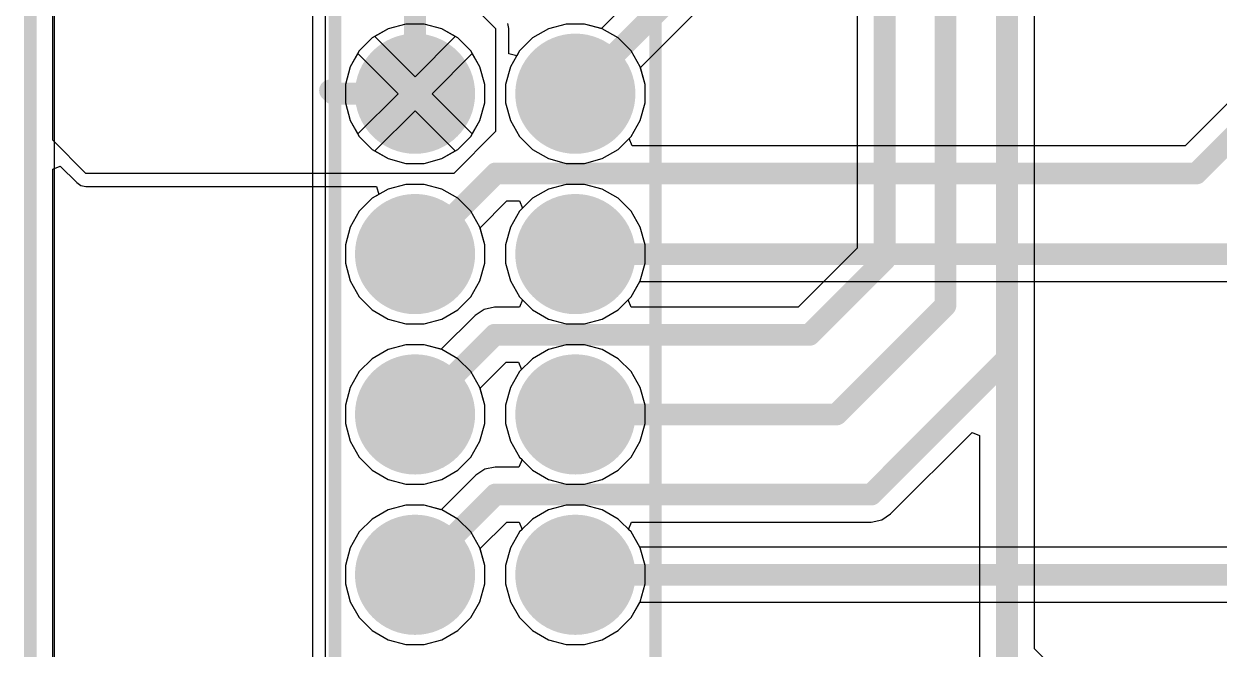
# Model space of a CAD drawing. Header units: millimetres. Extents: x 0 to 174, y 0 to 132.
# Drawn here: x -0.1 to 18.84, y 54.35 to 64.25 of the extents above; entities that cross this region are included whole.
import ezdxf

# ---------------------------------------------------------------- set-up
doc = ezdxf.new("R2010")
doc.units = ezdxf.units.MM
for name, color, linetype in [('BottomLayer', 5, 'Continuous'), ('BottomSolder', 6, 'Continuous'), ('Mechanical2', 216, 'Continuous'), ('MultiLayer', 9, 'Continuous'), ('PadHoleLayer', 156, 'Continuous'), ('TopLayer', 1, 'Continuous'), ('TopOverlay', 2, 'Continuous'), ('TopSolder', 216, 'Continuous')]:
    doc.layers.add(name, color=color, linetype=linetype)

# ---------------------------------------------------------------- blocks, each defined once
blk = doc.blocks.new('TSW_112_15_G_D_2')
at = {"layer": 'BottomLayer'}
h = blk.add_hatch(color=5, dxfattribs=at)
edge = h.paths.add_edge_path()
edge.add_arc((-6.35, 1.27), 0.85, 0, 360)
h = blk.add_hatch(color=5, dxfattribs=at)
edge = h.paths.add_edge_path()
edge.add_arc((-3.81, 1.27), 0.85, 0, 360)
h = blk.add_hatch(color=5, dxfattribs=at)
edge = h.paths.add_edge_path()
edge.add_arc((-1.27, 1.27), 0.85, 0, 360)
h = blk.add_hatch(color=5, dxfattribs=at)
edge = h.paths.add_edge_path()
edge.add_arc((1.27, 1.27), 0.85, 0, 360)
h = blk.add_hatch(color=5, dxfattribs=at)
edge = h.paths.add_edge_path()
edge.add_arc((-6.35, -1.27), 0.85, 0, 360)
h = blk.add_hatch(color=5, dxfattribs=at)
edge = h.paths.add_edge_path()
edge.add_arc((-3.81, -1.27), 0.85, 0, 360)
h = blk.add_hatch(color=5, dxfattribs=at)
edge = h.paths.add_edge_path()
edge.add_arc((-1.27, -1.27), 0.85, 0, 360)
h = blk.add_hatch(color=5, dxfattribs=at)
edge = h.paths.add_edge_path()
edge.add_arc((1.27, -1.27), 0.85, 0, 360)
at = {"layer": 'BottomSolder'}
h = blk.add_hatch(color=6, dxfattribs=at)
edge = h.paths.add_edge_path()
edge.add_arc((-6.35, 1.27), 0.952, 0, 360)
h = blk.add_hatch(color=6, dxfattribs=at)
edge = h.paths.add_edge_path()
edge.add_arc((-3.81, 1.27), 0.952, 0, 360)
h = blk.add_hatch(color=6, dxfattribs=at)
edge = h.paths.add_edge_path()
edge.add_arc((-1.27, 1.27), 0.952, 0, 360)
h = blk.add_hatch(color=6, dxfattribs=at)
edge = h.paths.add_edge_path()
edge.add_arc((1.27, 1.27), 0.952, 0, 360)
h = blk.add_hatch(color=6, dxfattribs=at)
edge = h.paths.add_edge_path()
edge.add_arc((-6.35, -1.27), 0.952, 0, 360)
h = blk.add_hatch(color=6, dxfattribs=at)
edge = h.paths.add_edge_path()
edge.add_arc((-3.81, -1.27), 0.952, 0, 360)
h = blk.add_hatch(color=6, dxfattribs=at)
edge = h.paths.add_edge_path()
edge.add_arc((-1.27, -1.27), 0.952, 0, 360)
h = blk.add_hatch(color=6, dxfattribs=at)
edge = h.paths.add_edge_path()
edge.add_arc((1.27, -1.27), 0.952, 0, 360)
at = {"layer": 'MultiLayer'}
h = blk.add_hatch(color=9, dxfattribs=at)
edge = h.paths.add_edge_path()
edge.add_arc((-6.35, 1.27), 0.85, 0, 360)
h = blk.add_hatch(color=9, dxfattribs=at)
edge = h.paths.add_edge_path()
edge.add_arc((-3.81, 1.27), 0.85, 0, 360)
h = blk.add_hatch(color=9, dxfattribs=at)
edge = h.paths.add_edge_path()
edge.add_arc((-1.27, 1.27), 0.85, 0, 360)
h = blk.add_hatch(color=9, dxfattribs=at)
edge = h.paths.add_edge_path()
edge.add_arc((1.27, 1.27), 0.85, 0, 360)
h = blk.add_hatch(color=9, dxfattribs=at)
edge = h.paths.add_edge_path()
edge.add_arc((-6.35, -1.27), 0.85, 0, 360)
h = blk.add_hatch(color=9, dxfattribs=at)
edge = h.paths.add_edge_path()
edge.add_arc((-3.81, -1.27), 0.85, 0, 360)
h = blk.add_hatch(color=9, dxfattribs=at)
edge = h.paths.add_edge_path()
edge.add_arc((-1.27, -1.27), 0.85, 0, 360)
h = blk.add_hatch(color=9, dxfattribs=at)
edge = h.paths.add_edge_path()
edge.add_arc((1.27, -1.27), 0.85, 0, 360)
at = {"layer": 'PadHoleLayer'}
h = blk.add_hatch(color=156, dxfattribs=at)
edge = h.paths.add_edge_path()
edge.add_arc((-6.35, 1.27), 0.51, 0, 360)
h = blk.add_hatch(color=156, dxfattribs=at)
edge = h.paths.add_edge_path()
edge.add_arc((-3.81, 1.27), 0.51, 0, 360)
h = blk.add_hatch(color=156, dxfattribs=at)
edge = h.paths.add_edge_path()
edge.add_arc((-1.27, 1.27), 0.51, 0, 360)
h = blk.add_hatch(color=156, dxfattribs=at)
edge = h.paths.add_edge_path()
edge.add_arc((1.27, 1.27), 0.51, 0, 360)
h = blk.add_hatch(color=156, dxfattribs=at)
edge = h.paths.add_edge_path()
edge.add_arc((-6.35, -1.27), 0.51, 0, 360)
h = blk.add_hatch(color=156, dxfattribs=at)
edge = h.paths.add_edge_path()
edge.add_arc((-3.81, -1.27), 0.51, 0, 360)
h = blk.add_hatch(color=156, dxfattribs=at)
edge = h.paths.add_edge_path()
edge.add_arc((-1.27, -1.27), 0.51, 0, 360)
h = blk.add_hatch(color=156, dxfattribs=at)
edge = h.paths.add_edge_path()
edge.add_arc((1.27, -1.27), 0.51, 0, 360)
at = {"layer": 'TopLayer'}
h = blk.add_hatch(color=1, dxfattribs=at)
edge = h.paths.add_edge_path()
edge.add_arc((-6.35, 1.27), 0.85, 0, 360)
h = blk.add_hatch(color=1, dxfattribs=at)
edge = h.paths.add_edge_path()
edge.add_arc((-3.81, 1.27), 0.85, 0, 360)
h = blk.add_hatch(color=1, dxfattribs=at)
edge = h.paths.add_edge_path()
edge.add_arc((-1.27, 1.27), 0.85, 0, 360)
h = blk.add_hatch(color=1, dxfattribs=at)
edge = h.paths.add_edge_path()
edge.add_arc((1.27, 1.27), 0.85, 0, 360)
h = blk.add_hatch(color=1, dxfattribs=at)
edge = h.paths.add_edge_path()
edge.add_arc((-6.35, -1.27), 0.85, 0, 360)
h = blk.add_hatch(color=1, dxfattribs=at)
edge = h.paths.add_edge_path()
edge.add_arc((-3.81, -1.27), 0.85, 0, 360)
h = blk.add_hatch(color=1, dxfattribs=at)
edge = h.paths.add_edge_path()
edge.add_arc((-1.27, -1.27), 0.85, 0, 360)
h = blk.add_hatch(color=1, dxfattribs=at)
edge = h.paths.add_edge_path()
edge.add_arc((1.27, -1.27), 0.85, 0, 360)
at = {"layer": 'TopSolder'}
h = blk.add_hatch(color=216, dxfattribs=at)
edge = h.paths.add_edge_path()
edge.add_arc((-6.35, 1.27), 0.952, 0, 360)
h = blk.add_hatch(color=216, dxfattribs=at)
edge = h.paths.add_edge_path()
edge.add_arc((-3.81, 1.27), 0.952, 0, 360)
h = blk.add_hatch(color=216, dxfattribs=at)
edge = h.paths.add_edge_path()
edge.add_arc((-1.27, 1.27), 0.952, 0, 360)
h = blk.add_hatch(color=216, dxfattribs=at)
edge = h.paths.add_edge_path()
edge.add_arc((1.27, 1.27), 0.952, 0, 360)
h = blk.add_hatch(color=216, dxfattribs=at)
edge = h.paths.add_edge_path()
edge.add_arc((-6.35, -1.27), 0.952, 0, 360)
h = blk.add_hatch(color=216, dxfattribs=at)
edge = h.paths.add_edge_path()
edge.add_arc((-3.81, -1.27), 0.952, 0, 360)
h = blk.add_hatch(color=216, dxfattribs=at)
edge = h.paths.add_edge_path()
edge.add_arc((-1.27, -1.27), 0.952, 0, 360)
h = blk.add_hatch(color=216, dxfattribs=at)
edge = h.paths.add_edge_path()
edge.add_arc((1.27, -1.27), 0.952, 0, 360)
at = {"layer": 'TopOverlay', "const_width": 0.2}
for points in [[(-15.24, 2.54), (15.24, 2.54)], [(-15.24, -2.54), (15.24, -2.54)]]:
    blk.add_lwpolyline(points, dxfattribs=at)

msp = doc.modelspace()

# ---------------------------------------------------------------- linework, layer by layer
at = {"layer": 'BottomLayer'}
for p, q in [((0.356, 62.408), (0.356, 92.786)), ((21.053, 65.073), (18.297, 62.316)), ((6.883, 64.668), (7.373, 64.179)), ((5.951, 64.248), (5.67, 64.173)), ((6.241, 64.248), (5.951, 64.248)), ((6.522, 64.173), (6.241, 64.248)), ((7.58, 64.179), (7.565, 64.258)), ((8.491, 64.248), (8.21, 64.173)), ((8.781, 64.248), (8.491, 64.248)), ((9.062, 64.173), (8.781, 64.248)), ((5.67, 64.173), (5.459, 64.051)), ((5.459, 64.051), (6.096, 63.413)), ((6.096, 63.413), (6.733, 64.051)), ((6.733, 64.051), (6.522, 64.173)), ((7.373, 64.179), (7.373, 62.543)), ((7.58, 63.778), (7.58, 64.179)), ((7.958, 64.027), (7.753, 63.822)), ((8.21, 64.173), (7.958, 64.027)), ((9.314, 64.027), (9.062, 64.173)), ((9.519, 63.822), (9.314, 64.027)), ((7.753, 63.822), (7.707, 63.744)), ((9.665, 63.57), (9.519, 63.822)), ((5.189, 63.781), (5.067, 63.57)), ((5.827, 63.144), (5.189, 63.781)), ((7.003, 63.781), (6.365, 63.144)), ((7.125, 63.57), (7.003, 63.781)), ((7.707, 63.744), (7.58, 63.778)), ((5.067, 63.57), (4.992, 63.289)), ((7.2, 63.289), (7.125, 63.57)), ((9.74, 63.289), (9.665, 63.57)), ((4.992, 63.289), (4.992, 62.999)), ((7.2, 62.999), (7.2, 63.289)), ((9.74, 62.999), (9.74, 63.289)), ((5.189, 62.507), (5.827, 63.144)), ((6.365, 63.144), (7.003, 62.507)), ((4.992, 62.999), (5.067, 62.718)), ((6.096, 62.875), (5.459, 62.237)), ((6.733, 62.237), (6.096, 62.875)), ((7.125, 62.718), (7.2, 62.999)), ((9.665, 62.718), (9.74, 62.999)), ((5.067, 62.718), (5.189, 62.507)), ((7.003, 62.507), (7.125, 62.718)), ((9.519, 62.466), (9.665, 62.718)), ((7.373, 62.543), (6.711, 61.881)), ((0.882, 61.881), (0.356, 62.408)), ((9.487, 62.434), (9.519, 62.466)), ((9.536, 62.316), (9.487, 62.434)), ((18.297, 62.316), (9.536, 62.316)), ((5.459, 62.237), (5.67, 62.115)), ((6.522, 62.115), (6.733, 62.237)), ((0.356, 61.949), (0.473, 61.997)), ((0.356, 5.047), (0.356, 61.949)), ((0.473, 61.997), (0.736, 61.735)), ((5.67, 62.115), (5.951, 62.04)), ((5.951, 62.04), (6.241, 62.04)), ((6.241, 62.04), (6.522, 62.115)), ((6.711, 61.881), (0.882, 61.881)), ((0.736, 61.735), (0.803, 61.69)), ((0.803, 61.69), (0.882, 61.674)), ((0.882, 61.674), (0.882, 61.674)), ((0.882, 61.674), (5.487, 61.674)), ((5.487, 61.674), (5.521, 61.547)), ((5.418, 61.487), (5.213, 61.282)), ((5.521, 61.547), (5.418, 61.487)), ((7.127, 61.02), (7.553, 61.446)), ((7.553, 61.446), (7.751, 61.446)), ((7.751, 61.446), (7.799, 61.329)), ((5.213, 61.282), (5.067, 61.03)), ((7.753, 61.282), (7.607, 61.03)), ((7.799, 61.329), (7.753, 61.282)), ((5.067, 61.03), (4.992, 60.749)), ((7.2, 60.749), (7.127, 61.02)), ((7.607, 61.03), (7.532, 60.749)), ((4.992, 60.749), (4.992, 60.459)), ((7.2, 60.459), (7.2, 60.749)), ((7.532, 60.749), (7.532, 60.459)), ((4.992, 60.459), (5.067, 60.178)), ((7.125, 60.178), (7.2, 60.459)), ((7.532, 60.459), (7.607, 60.178)), ((5.067, 60.178), (5.213, 59.926)), ((6.979, 59.926), (7.125, 60.178)), ((7.607, 60.178), (7.753, 59.926)), ((9.519, 59.926), (9.66, 60.169)), ((9.66, 60.169), (19.1, 60.169)), ((5.213, 59.926), (5.418, 59.721)), ((6.774, 59.721), (6.979, 59.926)), ((7.753, 59.926), (7.958, 59.721)), ((9.314, 59.721), (9.519, 59.926)), ((5.418, 59.721), (5.67, 59.575)), ((6.522, 59.575), (6.774, 59.721)), ((7.958, 59.721), (8.21, 59.575)), ((9.062, 59.575), (9.314, 59.721)), ((5.67, 59.575), (5.951, 59.5)), ((5.951, 59.5), (6.241, 59.5)), ((6.241, 59.5), (6.522, 59.575)), ((8.21, 59.575), (8.491, 59.5)), ((8.491, 59.5), (8.781, 59.5)), ((8.781, 59.5), (9.062, 59.575)), ((5.67, 59.093), (5.418, 58.947)), ((5.951, 59.168), (5.67, 59.093)), ((6.241, 59.168), (5.951, 59.168)), ((6.522, 59.093), (6.241, 59.168)), ((6.774, 58.947), (6.522, 59.093)), ((8.21, 59.093), (7.958, 58.947)), ((8.491, 59.168), (8.21, 59.093)), ((8.781, 59.168), (8.491, 59.168)), ((9.062, 59.093), (8.781, 59.168)), ((9.314, 58.947), (9.062, 59.093)), ((5.418, 58.947), (5.213, 58.742)), ((6.979, 58.742), (6.774, 58.947)), ((7.958, 58.947), (7.753, 58.742)), ((9.519, 58.742), (9.314, 58.947)), ((5.213, 58.742), (5.067, 58.49)), ((7.125, 58.49), (6.979, 58.742)), ((7.753, 58.742), (7.607, 58.49)), ((9.665, 58.49), (9.519, 58.742)), ((5.067, 58.49), (4.992, 58.209)), ((7.2, 58.209), (7.125, 58.49)), ((7.607, 58.49), (7.532, 58.209)), ((9.74, 58.209), (9.665, 58.49)), ((4.992, 58.209), (4.992, 57.919)), ((7.2, 57.919), (7.2, 58.209)), ((7.532, 58.209), (7.532, 57.919)), ((9.74, 57.919), (9.74, 58.209)), ((4.992, 57.919), (5.067, 57.638)), ((7.125, 57.638), (7.2, 57.919)), ((7.532, 57.919), (7.607, 57.638)), ((9.665, 57.638), (9.74, 57.919)), ((5.067, 57.638), (5.213, 57.386)), ((6.979, 57.386), (7.125, 57.638)), ((7.607, 57.638), (7.753, 57.386)), ((9.519, 57.386), (9.665, 57.638)), ((5.213, 57.386), (5.418, 57.181)), ((6.774, 57.181), (6.979, 57.386)), ((7.753, 57.386), (7.958, 57.181)), ((9.314, 57.181), (9.519, 57.386)), ((5.418, 57.181), (5.67, 57.035)), ((5.67, 57.035), (5.951, 56.96)), ((6.241, 56.96), (6.522, 57.035)), ((6.522, 57.035), (6.774, 57.181)), ((7.958, 57.181), (8.21, 57.035)), ((8.21, 57.035), (8.491, 56.96)), ((8.781, 56.96), (9.062, 57.035)), ((9.062, 57.035), (9.314, 57.181)), ((5.951, 56.96), (6.241, 56.96)), ((8.491, 56.96), (8.781, 56.96)), ((5.951, 56.628), (5.67, 56.553)), ((6.241, 56.628), (5.951, 56.628)), ((6.522, 56.553), (6.241, 56.628)), ((8.491, 56.628), (8.21, 56.553)), ((8.781, 56.628), (8.491, 56.628)), ((9.062, 56.553), (8.781, 56.628)), ((5.67, 56.553), (5.418, 56.407)), ((6.774, 56.407), (6.522, 56.553)), ((8.21, 56.553), (7.958, 56.407)), ((9.314, 56.407), (9.062, 56.553)), ((5.418, 56.407), (5.213, 56.202)), ((6.979, 56.202), (6.774, 56.407)), ((7.958, 56.407), (7.753, 56.202)), ((9.519, 56.202), (9.314, 56.407)), ((5.213, 56.202), (5.067, 55.95)), ((7.125, 55.95), (6.979, 56.202)), ((7.753, 56.202), (7.607, 55.95)), ((9.66, 55.959), (9.519, 56.202)), ((5.067, 55.95), (4.992, 55.669)), ((7.2, 55.669), (7.125, 55.95)), ((7.607, 55.95), (7.532, 55.669)), ((24.969, 55.959), (9.66, 55.959)), ((4.992, 55.669), (4.992, 55.379)), ((7.2, 55.379), (7.2, 55.669)), ((7.532, 55.669), (7.532, 55.379)), ((4.992, 55.379), (5.067, 55.098)), ((7.125, 55.098), (7.2, 55.379)), ((7.532, 55.379), (7.607, 55.098)), ((5.067, 55.098), (5.213, 54.846)), ((6.979, 54.846), (7.125, 55.098)), ((7.607, 55.098), (7.753, 54.846)), ((9.519, 54.846), (9.66, 55.089)), ((9.66, 55.089), (24.788, 55.089)), ((5.213, 54.846), (5.418, 54.641)), ((6.774, 54.641), (6.979, 54.846)), ((7.753, 54.846), (7.958, 54.641)), ((9.314, 54.641), (9.519, 54.846)), ((5.418, 54.641), (5.67, 54.495)), ((6.522, 54.495), (6.774, 54.641)), ((7.958, 54.641), (8.21, 54.495)), ((9.062, 54.495), (9.314, 54.641)), ((5.67, 54.495), (5.951, 54.42)), ((5.951, 54.42), (6.241, 54.42)), ((6.241, 54.42), (6.522, 54.495)), ((8.21, 54.495), (8.491, 54.42)), ((8.491, 54.42), (8.781, 54.42)), ((8.781, 54.42), (9.062, 54.495))]:
    msp.add_line(p, q, dxfattribs=at)
at = {"layer": 'BottomLayer', "const_width": 0.345}
for points in [[(18.477, 61.881), (21.488, 64.892)], [(6.096, 63.144), (6.096, 64.423)], [(4.75, 63.195), (4.801, 63.144)], [(4.801, 63.144), (6.096, 63.144)], [(6.096, 60.604), (7.373, 61.881)], [(7.373, 61.881), (18.477, 61.881)], [(8.636, 60.604), (19.1, 60.604)], [(8.636, 55.524), (24.969, 55.524)]]:
    msp.add_lwpolyline(points, dxfattribs=at)
at = {"layer": 'BottomLayer', "const_width": 0.173}
for points in [[(4.663, 63.195, 1), (4.836, 63.195, 1)], [(4.715, 63.144, 1), (4.887, 63.144, 1)], [(4.715, 63.144, 1), (4.887, 63.144, 1)], [(6.01, 63.144, 1), (6.182, 63.144, 1)], [(6.01, 63.144, 1), (6.182, 63.144, 1)], [(7.287, 61.881, 1), (7.46, 61.881, 1)], [(7.287, 61.881, 1), (7.46, 61.881, 1)], [(18.391, 61.881, 1), (18.564, 61.881, 1)], [(18.391, 61.881, 1), (18.564, 61.881, 1)], [(6.01, 60.604, 1), (6.182, 60.604, 1)], [(8.55, 60.604, 1), (8.722, 60.604, 1)], [(8.55, 55.524, 1), (8.722, 55.524, 1)]]:
    msp.add_lwpolyline(points, format="xyb", close=True, dxfattribs=at)
at = {"layer": 'Mechanical2', "const_width": 0.203}
msp.add_lwpolyline([(0, 0), (0, 120)], dxfattribs=at)
at = {"layer": 'TopLayer'}
for p, q in [((15.911, 58.947), (15.911, 86.231)), ((0.381, 25.552), (0.381, 78.105)), ((4.47, 74.397), (4.47, 49.251)), ((4.678, 49.458), (4.678, 74.189)), ((12.163, 67.287), (9.052, 64.175)), ((13.103, 66.865), (13.103, 60.697)), ((9.667, 63.56), (12.906, 66.799)), ((5.951, 64.248), (5.67, 64.173)), ((6.241, 64.248), (5.951, 64.248)), ((6.522, 64.173), (6.241, 64.248)), ((8.491, 64.248), (8.21, 64.173)), ((8.781, 64.248), (8.491, 64.248)), ((9.052, 64.175), (8.781, 64.248)), ((5.418, 64.027), (5.213, 63.822)), ((5.67, 64.173), (5.418, 64.027)), ((6.774, 64.027), (6.522, 64.173)), ((6.979, 63.822), (6.774, 64.027)), ((7.958, 64.027), (7.753, 63.822)), ((8.21, 64.173), (7.958, 64.027)), ((5.213, 63.822), (5.067, 63.57)), ((7.125, 63.57), (6.979, 63.822)), ((7.753, 63.822), (7.607, 63.57)), ((5.067, 63.57), (4.992, 63.289)), ((7.2, 63.289), (7.125, 63.57)), ((7.607, 63.57), (7.532, 63.289)), ((9.74, 63.289), (9.667, 63.56)), ((4.992, 63.289), (4.992, 62.999)), ((7.2, 62.999), (7.2, 63.289)), ((7.532, 63.289), (7.532, 62.999)), ((9.74, 62.999), (9.74, 63.289)), ((4.992, 62.999), (5.067, 62.718)), ((7.125, 62.718), (7.2, 62.999)), ((7.532, 62.999), (7.607, 62.718)), ((9.665, 62.718), (9.74, 62.999)), ((5.067, 62.718), (5.213, 62.466)), ((6.979, 62.466), (7.125, 62.718)), ((7.607, 62.718), (7.753, 62.466)), ((9.519, 62.466), (9.665, 62.718)), ((5.213, 62.466), (5.418, 62.261)), ((6.774, 62.261), (6.979, 62.466)), ((7.753, 62.466), (7.958, 62.261)), ((9.314, 62.261), (9.519, 62.466)), ((5.418, 62.261), (5.67, 62.115)), ((6.522, 62.115), (6.774, 62.261)), ((7.958, 62.261), (8.21, 62.115)), ((9.062, 62.115), (9.314, 62.261)), ((5.67, 62.115), (5.951, 62.04)), ((5.951, 62.04), (6.241, 62.04)), ((6.241, 62.04), (6.522, 62.115)), ((8.21, 62.115), (8.491, 62.04)), ((8.491, 62.04), (8.781, 62.04)), ((8.781, 62.04), (9.062, 62.115)), ((5.67, 61.633), (5.418, 61.487)), ((5.951, 61.708), (5.67, 61.633)), ((6.241, 61.708), (5.951, 61.708)), ((6.522, 61.633), (6.241, 61.708)), ((6.774, 61.487), (6.522, 61.633)), ((8.21, 61.633), (7.958, 61.487)), ((8.491, 61.708), (8.21, 61.633)), ((8.781, 61.708), (8.491, 61.708)), ((9.062, 61.633), (8.781, 61.708)), ((9.314, 61.487), (9.062, 61.633)), ((5.418, 61.487), (5.213, 61.282)), ((6.979, 61.282), (6.774, 61.487)), ((7.958, 61.487), (7.753, 61.282)), ((9.519, 61.282), (9.314, 61.487)), ((5.213, 61.282), (5.067, 61.03)), ((7.125, 61.03), (6.979, 61.282)), ((7.753, 61.282), (7.607, 61.03)), ((9.665, 61.03), (9.519, 61.282)), ((5.067, 61.03), (4.992, 60.749)), ((7.2, 60.749), (7.125, 61.03)), ((7.607, 61.03), (7.532, 60.749)), ((9.74, 60.749), (9.665, 61.03)), ((4.992, 60.749), (4.992, 60.459)), ((7.2, 60.459), (7.2, 60.749)), ((7.532, 60.749), (7.532, 60.459)), ((9.74, 60.459), (9.74, 60.749)), ((13.103, 60.697), (12.167, 59.761)), ((4.992, 60.459), (5.067, 60.178)), ((7.125, 60.178), (7.2, 60.459)), ((7.532, 60.459), (7.607, 60.178)), ((9.665, 60.178), (9.74, 60.459)), ((5.067, 60.178), (5.213, 59.926)), ((6.979, 59.926), (7.125, 60.178)), ((7.607, 60.178), (7.753, 59.926)), ((9.519, 59.926), (9.665, 60.178)), ((5.213, 59.926), (5.418, 59.721)), ((6.774, 59.721), (6.979, 59.926)), ((7.801, 59.878), (7.752, 59.761)), ((7.753, 59.926), (7.801, 59.878)), ((9.471, 59.878), (9.519, 59.926)), ((9.52, 59.761), (9.471, 59.878)), ((5.418, 59.721), (5.67, 59.575)), ((6.522, 59.575), (6.774, 59.721)), ((7.191, 59.727), (7.05, 59.633)), ((7.357, 59.761), (7.191, 59.727)), ((7.752, 59.761), (7.357, 59.761)), ((12.167, 59.761), (9.52, 59.761)), ((5.67, 59.575), (5.951, 59.5)), ((5.951, 59.5), (6.241, 59.5)), ((6.241, 59.5), (6.522, 59.575)), ((7.05, 59.633), (6.512, 59.095)), ((5.67, 59.093), (5.418, 58.947)), ((5.951, 59.168), (5.67, 59.093)), ((6.241, 59.168), (5.951, 59.168)), ((6.512, 59.095), (6.241, 59.168)), ((5.418, 58.947), (5.213, 58.742)), ((15.911, 54.351), (15.911, 58.947)), ((5.213, 58.742), (5.067, 58.49)), ((7.127, 58.48), (7.538, 58.89)), ((7.538, 58.89), (7.735, 58.89)), ((7.753, 58.742), (7.607, 58.49)), ((7.735, 58.89), (7.784, 58.773)), ((7.784, 58.773), (7.753, 58.742)), ((5.067, 58.49), (4.992, 58.209)), ((7.2, 58.209), (7.127, 58.48)), ((7.607, 58.49), (7.532, 58.209)), ((4.992, 58.209), (4.992, 57.919)), ((7.2, 57.919), (7.2, 58.209)), ((7.532, 58.209), (7.532, 57.919)), ((4.992, 57.919), (5.067, 57.638)), ((7.125, 57.638), (7.2, 57.919)), ((7.532, 57.919), (7.607, 57.638)), ((13.632, 56.488), (14.924, 57.78)), ((14.924, 57.78), (15.041, 57.731)), ((5.067, 57.638), (5.213, 57.386)), ((6.979, 57.386), (7.125, 57.638)), ((7.607, 57.638), (7.753, 57.386)), ((15.041, 57.731), (15.041, 54.171)), ((5.213, 57.386), (5.418, 57.181)), ((6.774, 57.181), (6.979, 57.386)), ((7.753, 57.386), (7.791, 57.348)), ((7.201, 57.197), (7.06, 57.103)), ((7.367, 57.231), (7.201, 57.197)), ((7.742, 57.231), (7.367, 57.231)), ((7.791, 57.348), (7.742, 57.231)), ((5.418, 57.181), (5.67, 57.035)), ((5.67, 57.035), (5.951, 56.96)), ((6.241, 56.96), (6.522, 57.035)), ((7.06, 57.103), (6.512, 56.555)), ((6.522, 57.035), (6.774, 57.181)), ((5.951, 56.96), (6.241, 56.96)), ((5.951, 56.628), (5.67, 56.553)), ((6.241, 56.628), (5.951, 56.628)), ((6.512, 56.555), (6.241, 56.628)), ((5.67, 56.553), (5.418, 56.407)), ((13.491, 56.394), (13.632, 56.488)), ((5.418, 56.407), (5.213, 56.202)), ((7.127, 55.94), (7.548, 56.36)), ((7.548, 56.36), (7.745, 56.36)), ((7.745, 56.36), (7.794, 56.243)), ((9.478, 56.243), (9.527, 56.36)), ((9.527, 56.36), (13.324, 56.36)), ((13.324, 56.36), (13.491, 56.394)), ((5.213, 56.202), (5.067, 55.95)), ((7.753, 56.202), (7.607, 55.95)), ((7.794, 56.243), (7.753, 56.202)), ((9.519, 56.202), (9.478, 56.243)), ((9.665, 55.95), (9.519, 56.202)), ((5.067, 55.95), (4.992, 55.669)), ((7.2, 55.669), (7.127, 55.94)), ((7.607, 55.95), (7.532, 55.669)), ((9.74, 55.669), (9.665, 55.95)), ((4.992, 55.669), (4.992, 55.379)), ((7.2, 55.379), (7.2, 55.669)), ((7.532, 55.669), (7.532, 55.379)), ((9.74, 55.379), (9.74, 55.669)), ((4.992, 55.379), (5.067, 55.098)), ((7.125, 55.098), (7.2, 55.379)), ((7.532, 55.379), (7.607, 55.098)), ((9.665, 55.098), (9.74, 55.379)), ((5.067, 55.098), (5.213, 54.846)), ((6.979, 54.846), (7.125, 55.098)), ((7.607, 55.098), (7.753, 54.846)), ((9.519, 54.846), (9.665, 55.098)), ((5.213, 54.846), (5.418, 54.641)), ((6.774, 54.641), (6.979, 54.846)), ((7.753, 54.846), (7.958, 54.641)), ((9.314, 54.641), (9.519, 54.846)), ((5.418, 54.641), (5.67, 54.495)), ((6.522, 54.495), (6.774, 54.641)), ((7.958, 54.641), (8.21, 54.495)), ((9.062, 54.495), (9.314, 54.641)), ((5.67, 54.495), (5.951, 54.42)), ((5.951, 54.42), (6.241, 54.42)), ((6.241, 54.42), (6.522, 54.495)), ((8.21, 54.495), (8.491, 54.42)), ((8.491, 54.42), (8.781, 54.42)), ((8.781, 54.42), (9.062, 54.495)), ((17.214, 53.048), (15.911, 54.351))]:
    msp.add_line(p, q, dxfattribs=at)
at = {"layer": 'TopLayer', "const_width": 0.345}
for points in [[(15.476, 58.947), (15.476, 86.484)], [(14.5, 59.788), (14.5, 81.305)], [(13.538, 60.516), (13.538, 80.747)], [(8.636, 63.144), (12.598, 67.106)], [(12.347, 59.325), (13.538, 60.516)], [(12.776, 58.064), (14.5, 59.788)], [(6.096, 58.064), (7.357, 59.325)], [(7.357, 59.325), (12.347, 59.325)], [(13.324, 56.795), (15.476, 58.947)], [(15.476, 54.171), (15.476, 58.947)], [(8.636, 58.064), (12.776, 58.064)], [(6.096, 55.524), (7.367, 56.795)], [(7.367, 56.795), (13.324, 56.795)]]:
    msp.add_lwpolyline(points, dxfattribs=at)
at = {"layer": 'TopLayer', "const_width": 0.173}
for points in [[(8.55, 63.144, 1), (8.722, 63.144, 1)], [(13.452, 60.516, 1), (13.625, 60.516, 1)], [(13.452, 60.516, 1), (13.625, 60.516, 1)], [(14.414, 59.788, 1), (14.586, 59.788, 1)], [(14.414, 59.788, 1), (14.586, 59.788, 1)], [(7.271, 59.325, 1), (7.444, 59.325, 1)], [(7.271, 59.325, 1), (7.444, 59.325, 1)], [(12.261, 59.325, 1), (12.434, 59.325, 1)], [(12.261, 59.325, 1), (12.434, 59.325, 1)], [(15.39, 58.947, 1), (15.563, 58.947, 1)], [(15.39, 58.947, 1), (15.563, 58.947, 1)], [(15.39, 58.947, 1), (15.563, 58.947, 1)], [(6.01, 58.064, 1), (6.182, 58.064, 1)], [(8.55, 58.064, 1), (8.722, 58.064, 1)], [(12.689, 58.064, 1), (12.862, 58.064, 1)], [(12.689, 58.064, 1), (12.862, 58.064, 1)], [(7.281, 56.795, 1), (7.454, 56.795, 1)], [(7.281, 56.795, 1), (7.454, 56.795, 1)], [(13.238, 56.795, 1), (13.411, 56.795, 1)], [(13.238, 56.795, 1), (13.411, 56.795, 1)], [(6.01, 55.524, 1), (6.182, 55.524, 1)]]:
    msp.add_lwpolyline(points, format="xyb", close=True, dxfattribs=at)

# ---------------------------------------------------------------- block references
at = {"rotation": 90}
msp.add_blockref('TSW_112_15_G_D_2', (7.366, 61.874), dxfattribs=at)

doc.saveas('drawing.dxf')
